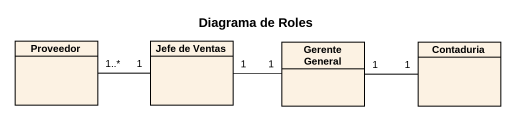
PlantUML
@startuml
title Diagrama de Roles
hide circle
hide empty members
class Proveedor
class "Jefe de Ventas" as Jefe_de_Ventas
class "Gerente General" as Gerente_General
class Contaduria
Proveedor "1..*" -right- "1" Jefe_de_Ventas
Jefe_de_Ventas "1" -right- "1" Gerente_General
Gerente_General "1" -right- "1" Contaduria
@enduml
